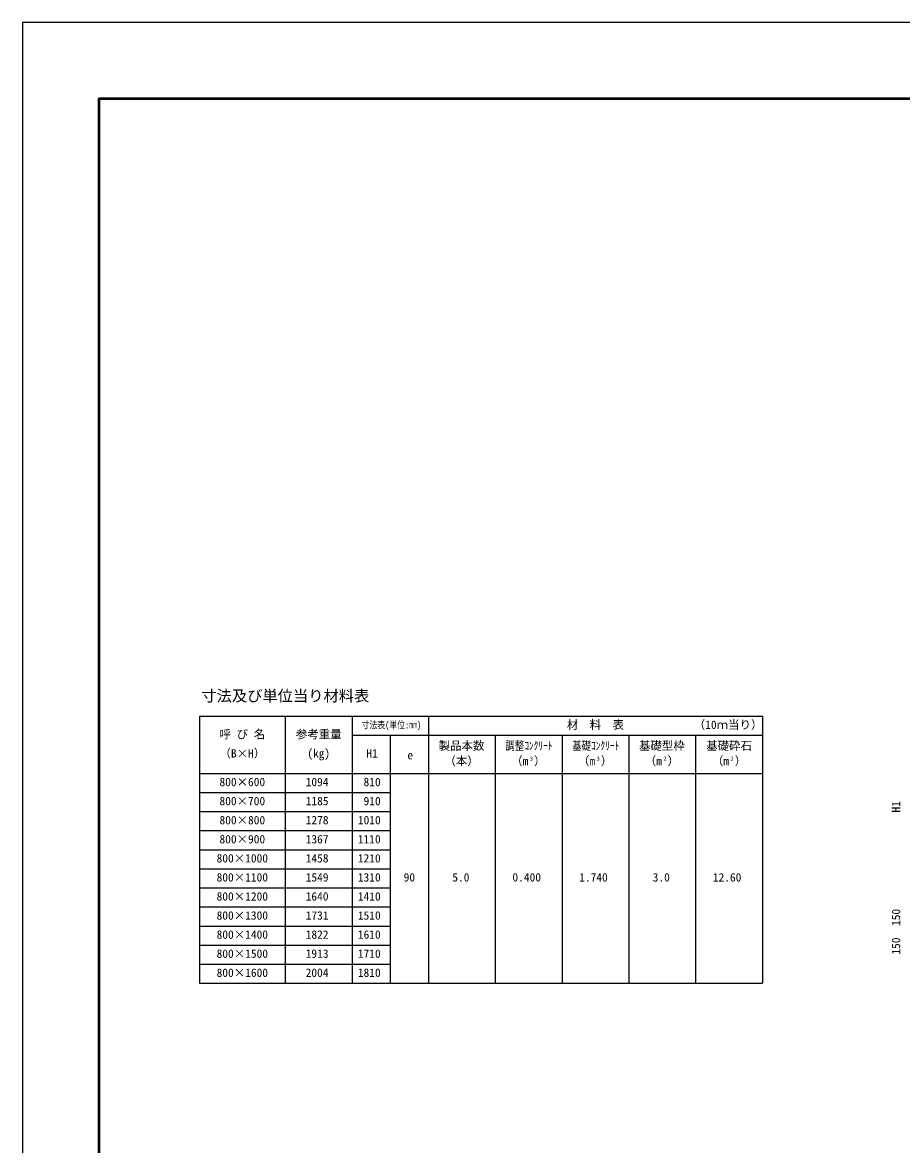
# Model space of a CAD drawing. Units: millimetres, scale not verified. Extents: x -16800 to 16800, y -5940 to 5940.
# Drawn here: x -16800 to -12194, y 56 to 5940 of the extents above; entities that cross this region are included whole.
import ezdxf
from ezdxf.enums import TextEntityAlignment as Align

# ---------------------------------------------------------------- set-up
doc = ezdxf.new("R2010")
doc.units = ezdxf.units.MM
doc.header["$LTSCALE"] = 20
for name, color, linetype, lineweight in [('0-0_DIM', 7, 'Continuous', 25), ('0-1_Defpoints', 5, 'Continuous', 25), ('0-3_HYO', 3, 'Continuous', 25), ('0-4_HYO2', 4, 'Continuous', 25), ('0-6_TXT', 7, 'Continuous', 25), ('0-7_WAKU', 3, 'Continuous', 25)]:
    doc.layers.add(name, color=color, linetype=linetype, lineweight=lineweight)
doc.styles.add('ＭＳ ゴシック', font='')
doc.styles.get('ＭＳ ゴシック').set_extended_font_data('MS Gothic')

msp = doc.modelspace()

# ---------------------------------------------------------------- linework, layer by layer
at = {"layer": '0-1_Defpoints'}
msp.add_lwpolyline([(-16800, -5940), (0, -5940), (0, 5940), (-16800, 5940)], close=True, dxfattribs=at)
at = {"layer": '0-3_HYO'}
for p, q in [((-15872.65, 2302.41), (-15872.65, 902.41)), ((-15872.65, 2302.41), (-12922.65, 2302.41)), ((-15422.65, 2302.41), (-15422.65, 902.41)), ((-15072.65, 2302.41), (-15072.65, 902.41)), ((-14672.65, 2302.41), (-14672.65, 902.41)), ((-12922.65, 2302.41), (-12922.65, 902.41)), ((-15072.65, 2202.41), (-12922.65, 2202.41)), ((-14872.65, 2202.41), (-14872.65, 902.41)), ((-14322.65, 2202.41), (-14322.65, 902.41)), ((-13972.65, 2202.41), (-13972.65, 902.41)), ((-13622.65, 2202.41), (-13622.65, 902.41)), ((-13272.65, 2202.41), (-13272.65, 902.41)), ((-15872.65, 2002.41), (-12922.65, 2002.41)), ((-15872.65, 902.41), (-12922.65, 902.41))]:
    msp.add_line(p, q, dxfattribs=at)
at = {"layer": '0-4_HYO2'}
for p, q in [((-15872.65, 1902.41), (-14872.65, 1902.41)), ((-15872.65, 1802.41), (-14872.65, 1802.41)), ((-15872.65, 1702.41), (-14872.65, 1702.41)), ((-15872.65, 1602.41), (-14872.65, 1602.41)), ((-15872.65, 1502.41), (-14872.65, 1502.41)), ((-15872.65, 1402.41), (-14872.65, 1402.41)), ((-15872.65, 1302.41), (-14872.65, 1302.41)), ((-15872.65, 1202.41), (-14872.65, 1202.41)), ((-15872.65, 1102.41), (-14872.65, 1102.41)), ((-15872.65, 1002.41), (-14872.65, 1002.41))]:
    msp.add_line(p, q, dxfattribs=at)
at = {"layer": '0-7_WAKU', "lineweight": 50}
msp.add_lwpolyline([(-16400, -5540), (-400, -5540), (-400, 5540), (-16400, 5540)], close=True, dxfattribs=at)

# ---------------------------------------------------------------- texts
at = {"layer": '0-0_DIM', "style": 'ＭＳ ゴシック'}
for s, p in [('H1', (-12187.62, 1797.5)), ('150', (-12187.62, 1202.5)), ('150', (-12187.62, 1052.5))]:
    msp.add_text(s, height=43.99, rotation=90, dxfattribs=at).set_placement(p, align=Align.BOTTOM_LEFT)
at = {"layer": '0-6_TXT', "style": 'ＭＳ ゴシック'}
for s, height, p in [('寸法及び単位当り材料表', 58.65, (-15862.65, 2362.41)), ('呼 び 名', 43.99, (-15767.65, 2172.41)), ('参考重量', 43.99, (-15367.65, 2172.41)), ('材  料  表', 43.99, (-13947.65, 2222.41)), ('（', 43.99, (-13282.65, 2222.41)), ('1', 43.99, (-13222.65, 2222.41)), ('0', 43.99, (-13192.65, 2222.41)), ('ｍ', 43.99, (-13162.65, 2222.41)), ('当', 43.99, (-13102.65, 2222.41)), ('り', 43.99, (-13042.65, 2222.41)), ('）', 43.99, (-12982.65, 2222.41)), ('（B×H）', 43.99, (-15767.65, 2072.41)), ('(kg)', 43.99, (-15307.65, 2072.41)), ('H1', 43.99, (-14998.16, 2072.11)), ('製品本数', 43.99, (-14619.44, 2112.41)), ('基礎型枠', 43.99, (-13569.44, 2112.41)), ('基礎砕石', 43.99, (-13217.65, 2112.41)), ('e', 43.99, (-14783.16, 2063.28)), ('（本）', 43.99, (-14589.44, 2032.41)), ('（m ）', 43.99, (-14239.44, 2032.41)), ('3', 21.99, (-14141.96, 2062.41)), ('（m ）', 43.99, (-13889.44, 2032.41)), ('3', 21.99, (-13791.96, 2062.41)), ('（m ）', 43.99, (-13539.44, 2032.41)), ('2', 21.99, (-13441.96, 2062.41)), ('（m ）', 43.99, (-13187.65, 2032.41)), ('2', 21.99, (-13090.17, 2062.41)), ('800×600', 43.99, (-15767.65, 1922.41)), ('1094', 43.99, (-15315.98, 1922.41)), (' 810', 43.99, (-15042.65, 1922.41)), ('800×700', 43.99, (-15767.65, 1822.41)), ('1185', 43.99, (-15315.98, 1822.41)), (' 910', 43.99, (-15042.65, 1822.41)), ('800×800', 43.99, (-15767.65, 1722.41)), ('1278', 43.99, (-15315.98, 1722.41)), ('1010', 43.99, (-15042.65, 1722.41)), ('800×900', 43.99, (-15767.65, 1622.41)), ('1367', 43.99, (-15315.98, 1622.41)), ('1110', 43.99, (-15042.65, 1622.41)), ('800×1000', 43.99, (-15782.65, 1522.41)), ('1458', 43.99, (-15315.98, 1522.41)), ('1210', 43.99, (-15042.65, 1522.41)), ('800×1100', 43.99, (-15782.65, 1422.41)), ('1549', 43.99, (-15315.98, 1422.41)), ('1310', 43.99, (-15042.65, 1422.41)), ('90', 43.99, (-14802.65, 1422.41)), ('5.0', 43.99, (-14547.65, 1422.41)), ('0.400', 43.99, (-14232.65, 1422.41)), ('1.740', 43.99, (-13882.65, 1422.41)), ('3.0', 43.99, (-13497.65, 1422.41)), ('12.60', 43.99, (-13182.65, 1422.41)), ('800×1200', 43.99, (-15782.65, 1322.41)), ('1640', 43.99, (-15315.98, 1322.41)), ('1410', 43.99, (-15042.65, 1322.41)), ('800×1300', 43.99, (-15782.65, 1222.41)), ('1731', 43.99, (-15315.98, 1222.41)), ('1510', 43.99, (-15042.65, 1222.41)), ('800×1400', 43.99, (-15782.65, 1122.41)), ('1822', 43.99, (-15315.98, 1122.41)), ('1610', 43.99, (-15042.65, 1122.41)), ('800×1500', 43.99, (-15782.65, 1022.41)), ('1913', 43.99, (-15315.98, 1022.41)), ('1710', 43.99, (-15042.65, 1022.41)), ('800×1600', 43.99, (-15782.65, 922.41)), ('2004', 43.99, (-15315.98, 922.41)), ('1810', 43.99, (-15042.65, 922.41))]:
    msp.add_text(s, height=height, dxfattribs=at).set_placement(p, align=Align.BOTTOM_LEFT)
at = {"layer": '0-6_TXT', "style": 'ＭＳ ゴシック', "width": 0.8}
for s, height, p in [('寸法表(単位:㎜)', 36.66, (-15022.65, 2227.41)), ('調整ｺﾝｸﾘｰﾄ', 43.99, (-14269.44, 2112.41)), ('基礎ｺﾝｸﾘｰﾄ', 43.99, (-13919.44, 2112.41))]:
    msp.add_text(s, height=height, dxfattribs=at).set_placement(p, align=Align.BOTTOM_LEFT)

doc.saveas('drawing.dxf')
